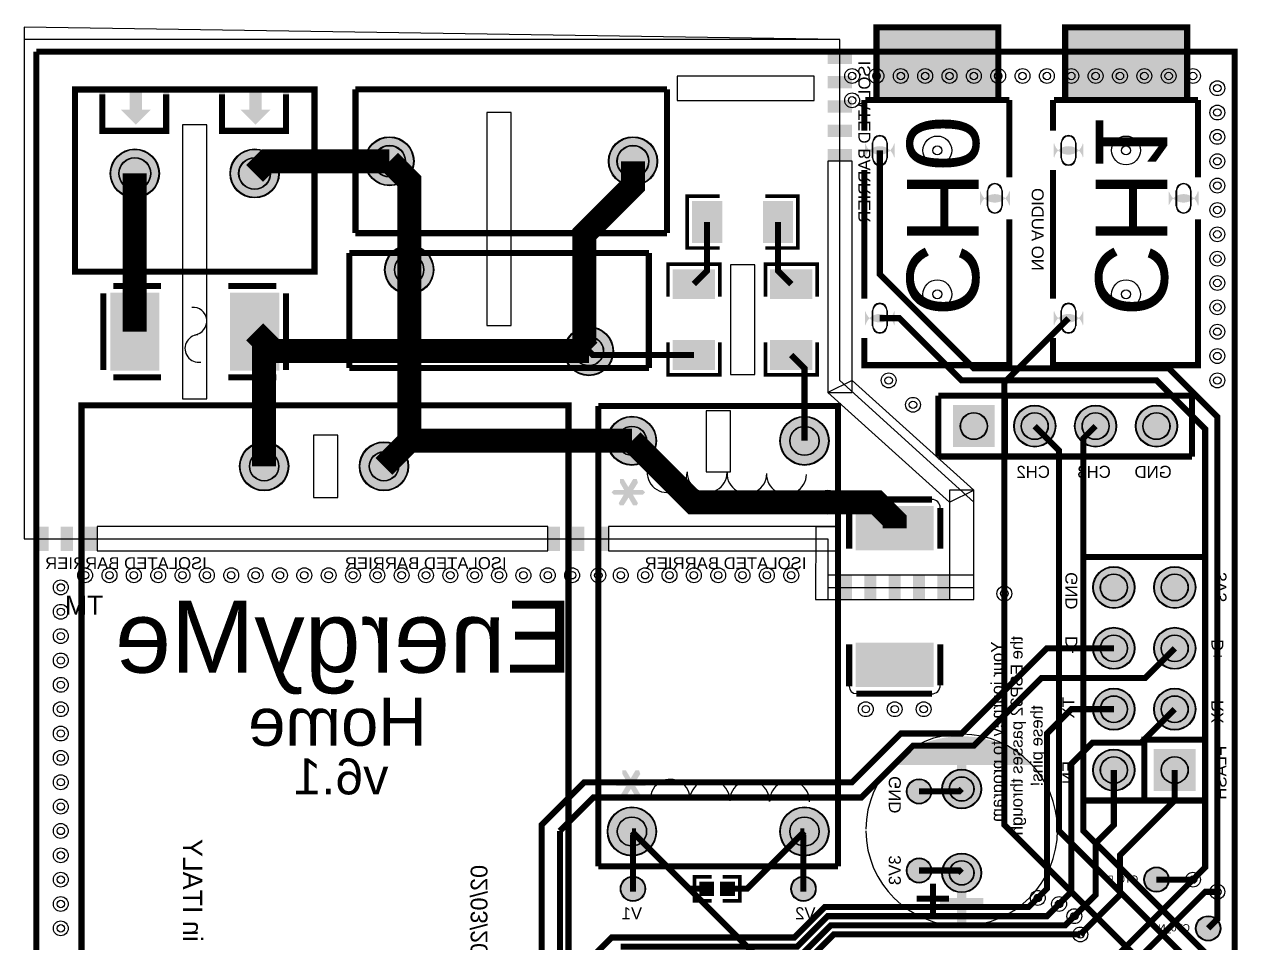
# Model space of a CAD drawing. Header units: millimetres. Extents: x -0.5 to 50.1, y -88.1 to 1.1.
# Drawn here: x -0.5 to 50.1, y -37.2 to 1.1 of the extents above; entities that cross this region are included whole.
import ezdxf

# ---------------------------------------------------------------- set-up
doc = ezdxf.new("R2010")
doc.units = ezdxf.units.MM
for name, color, linetype, true_color in [('3V3', 7, 'Continuous', 0x008000), ('BoardOutLine', 7, 'Continuous', 0xff00ff), ('BottomLayer', 7, 'Continuous', 0x0000ff), ('BottomPasteMaskLayer', 7, 'Continuous', 0x800000), ('BottomSilkLayer', 7, 'Continuous', 0x66cc33), ('BottomSolderMaskLayer', 7, 'Continuous', 0xaa00ff), ('Document', 7, 'Continuous', 0xffffff), ('GND', 7, 'Continuous', 0x999966), ('Hole', 7, 'Continuous', 0x222222), ('Multi-Layer', 7, 'Continuous', 0xc0c0c0), ('TopLayer', 7, 'Continuous', 0xff0000), ('TopPasteMaskLayer', 7, 'Continuous', 0x808080), ('TopSilkLayer', 7, 'Continuous', 0xffcc00), ('TopSolderMaskLayer', 7, 'Continuous', 0x800080)]:
    doc.layers.add(name, color=color, linetype=linetype, true_color=true_color)
doc.styles.get("Standard").update_dxf_attribs({"font": 'arial.ttf'})

msp = doc.modelspace()

# ---------------------------------------------------------------- hatches: boundary and pattern name
at = {"layer": 'BottomLayer'}
for points in [[(36.33, -30.861, 1), (37.33, -30.861, 1)], [(36.33, -34.163, 1), (37.33, -34.163, 1)], [(24.392, -34.925, 1), (25.392, -34.925, 1)], [(31.504, -34.925, 1), (32.504, -34.925, 1)], [(46.236, -34.544, 1), (47.236, -34.544, 1)], [(48.395, -36.576, 1), (49.395, -36.576, 1)]]:
    msp.add_hatch(color=256, dxfattribs=at).paths.add_polyline_path(points)
at = {"layer": 'BottomPasteMaskLayer'}
for points in [[(36.33, -30.861, 1), (37.33, -30.861, 1)], [(36.33, -34.163, 1), (37.33, -34.163, 1)], [(24.392, -34.925, 1), (25.392, -34.925, 1)], [(31.504, -34.925, 1), (32.504, -34.925, 1)], [(46.236, -34.544, 1), (47.236, -34.544, 1)], [(48.395, -36.576, 1), (49.395, -36.576, 1)]]:
    msp.add_hatch(color=256, dxfattribs=at).paths.add_polyline_path(points)
at = {"layer": 'BottomSilkLayer'}
for points in [[(33.02, 0), (33.02, -0.508), (34.036, -0.508), (34.036, 0)], [(33.02, -1.016), (33.02, -1.524), (34.036, -1.524), (34.036, -1.016)], [(33.02, -2.032), (33.02, -2.54), (34.036, -2.54), (34.036, -2.032)], [(33.02, -3.048), (33.02, -3.556), (34.036, -3.556), (34.036, -3.048)], [(33.02, -4.064), (33.02, -4.572), (34.036, -4.572), (34.036, -4.064)], [(0.508, -19.812), (0, -19.812), (0, -20.828), (0.508, -20.828)], [(1.524, -19.812), (1.016, -19.812), (1.016, -20.828), (1.524, -20.828)], [(2.54, -19.812), (2.032, -19.812), (2.032, -20.828), (2.54, -20.828)], [(21.844, -19.812), (21.336, -19.812), (21.336, -20.828), (21.844, -20.828)], [(22.86, -19.812), (22.352, -19.812), (22.352, -20.828), (22.86, -20.828)], [(23.876, -19.812), (23.368, -19.812), (23.368, -20.828), (23.876, -20.828)], [(34.036, -21.844), (33.528, -21.844), (33.528, -22.86), (34.036, -22.86)], [(35.052, -21.844), (34.544, -21.844), (34.544, -22.86), (35.052, -22.86)], [(36.068, -21.844), (35.56, -21.844), (35.56, -22.86), (36.068, -22.86)], [(37.084, -21.844), (36.576, -21.844), (36.576, -22.86), (37.084, -22.86)], [(38.1, -21.844), (37.592, -21.844), (37.592, -22.86), (38.1, -22.86)]]:
    msp.add_hatch(color=256, dxfattribs=at).paths.add_polyline_path(points)
at = {"layer": 'BottomSolderMaskLayer'}
for points in [[(13.707, -4.572, 1), (15.757, -4.572, 1)], [(23.867, -4.572, 1), (25.917, -4.572, 1)], [(35.817, -3.807, -0.785398), (34.567, -3.807), (34.567, -4.433, -0.785398), (35.817, -4.433)], [(43.691, -3.807, -0.785398), (42.441, -3.807), (42.441, -4.433, -0.785398), (43.691, -4.433)], [(3.078, -5.08, 1), (5.129, -5.08, 1)], [(8.078, -5.08, 1), (10.129, -5.08, 1)], [(40.618, -5.807, -0.785398), (39.367, -5.807), (39.367, -6.433, -0.785398), (40.618, -6.433)], [(48.492, -5.807, -0.785398), (47.241, -5.807), (47.241, -6.433, -0.785398), (48.492, -6.433)], [(14.53, -9.096, 1), (16.58, -9.096, 1)], [(35.817, -10.807, -0.785398), (34.567, -10.807), (34.567, -11.433, -0.785398), (35.817, -11.433)], [(43.691, -10.807, -0.785398), (42.441, -10.807), (42.441, -11.433, -0.785398), (43.691, -11.433)], [(22.028, -12.494, 1), (24.078, -12.494, 1)], [(38.241, -14.746), (39.991, -14.746), (39.991, -16.496), (38.241, -16.496)], [(40.781, -15.621, 1), (42.531, -15.621, 1)], [(43.321, -15.621, 1), (45.071, -15.621, 1)], [(45.861, -15.621, 1), (47.611, -15.621, 1)], [(23.823, -16.234, 1), (25.874, -16.234, 1)], [(31.023, -16.234, 1), (33.073, -16.234, 1)], [(8.475, -17.3, 1), (10.526, -17.3, 1)], [(13.475, -17.3, 1), (15.526, -17.3, 1)], [(44.083, -22.352, 1), (45.833, -22.352, 1)], [(46.623, -22.352, 1), (48.373, -22.352, 1)], [(44.083, -24.892, 1), (45.833, -24.892, 1)], [(46.623, -24.892, 1), (48.373, -24.892, 1)], [(44.083, -27.432, 1), (45.833, -27.432, 1)], [(46.623, -27.432, 1), (48.373, -27.432, 1)], [(44.083, -29.972, 1), (45.833, -29.972, 1)], [(46.623, -30.847), (46.623, -29.097), (48.373, -29.097), (48.373, -30.847)], [(36.305, -30.861, 1), (37.355, -30.861, 1)], [(37.783, -30.762, 1), (39.433, -30.762, 1)], [(23.823, -32.534, 1), (25.874, -32.534, 1)], [(31.023, -32.534, 1), (33.073, -32.534, 1)], [(36.305, -34.163, 1), (37.355, -34.163, 1)], [(37.783, -34.262, 1), (39.433, -34.262, 1)], [(24.367, -34.925, 1), (25.417, -34.925, 1)], [(31.479, -34.925, 1), (32.529, -34.925, 1)], [(46.211, -34.544, 1), (47.261, -34.544, 1)], [(48.37, -36.576, 1), (49.42, -36.576, 1)]]:
    msp.add_hatch(color=256, dxfattribs=at).paths.add_polyline_path(points)
at = {"layer": 'Document'}
for points in [[(40.132, 1.016), (40.132, -2.032), (35.052, -2.032), (35.052, 1.016)], [(48.006, 1.016), (48.006, -2.032), (42.926, -2.032), (42.926, 1.016)], [(5.541, -1.778), (5.541, -3.302), (5.54, -3.319), (5.537, -3.335), (5.531, -3.351), (5.524, -3.366), (5.515, -3.379), (5.504, -3.392), (5.491, -3.403), (5.478, -3.412), (5.463, -3.419), (5.447, -3.425), (5.431, -3.428), (5.414, -3.429), (2.747, -3.429), (2.731, -3.428), (2.714, -3.425), (2.699, -3.419), (2.684, -3.412), (2.67, -3.403), (2.657, -3.392), (2.646, -3.379), (2.637, -3.366), (2.63, -3.351), (2.624, -3.335), (2.621, -3.319), (2.62, -3.302), (2.62, -1.778), (2.621, -1.761), (2.624, -1.745), (2.63, -1.729), (2.637, -1.715), (2.646, -1.701), (2.657, -1.688), (2.67, -1.677), (2.684, -1.668), (2.699, -1.661), (2.714, -1.655), (2.731, -1.652), (2.747, -1.651), (2.764, -1.652), (2.78, -1.655), (2.796, -1.661), (2.811, -1.668), (2.824, -1.677), (2.837, -1.688), (2.848, -1.701), (2.857, -1.715), (2.864, -1.729), (2.87, -1.745), (2.873, -1.761), (2.874, -1.778), (2.874, -3.175), (5.287, -3.175), (5.287, -1.778), (5.288, -1.761), (5.291, -1.745), (5.297, -1.729), (5.304, -1.715), (5.313, -1.701), (5.324, -1.688), (5.337, -1.677), (5.351, -1.668), (5.366, -1.661), (5.381, -1.655), (5.398, -1.652), (5.414, -1.651), (5.431, -1.652), (5.447, -1.655), (5.463, -1.661), (5.478, -1.668), (5.491, -1.677), (5.504, -1.688), (5.515, -1.701), (5.524, -1.715), (5.531, -1.729), (5.537, -1.745), (5.54, -1.761), (5.541, -1.778)], [(4.398, -1.524), (4.398, -2.413), (4.779, -2.413), (4.144, -3.048), (3.509, -2.413), (3.89, -2.413), (3.89, -1.524)], [(10.541, -1.778), (10.541, -3.302), (10.54, -3.319), (10.537, -3.335), (10.531, -3.351), (10.524, -3.366), (10.515, -3.379), (10.504, -3.392), (10.491, -3.403), (10.478, -3.412), (10.463, -3.419), (10.447, -3.425), (10.431, -3.428), (10.414, -3.429), (7.747, -3.429), (7.731, -3.428), (7.714, -3.425), (7.699, -3.419), (7.684, -3.412), (7.67, -3.403), (7.657, -3.392), (7.646, -3.379), (7.637, -3.366), (7.63, -3.351), (7.624, -3.335), (7.621, -3.319), (7.62, -3.302), (7.62, -1.778), (7.621, -1.761), (7.624, -1.745), (7.63, -1.729), (7.637, -1.715), (7.646, -1.701), (7.657, -1.688), (7.67, -1.677), (7.684, -1.668), (7.699, -1.661), (7.714, -1.655), (7.731, -1.652), (7.747, -1.651), (7.764, -1.652), (7.78, -1.655), (7.796, -1.661), (7.811, -1.668), (7.824, -1.677), (7.837, -1.688), (7.848, -1.701), (7.857, -1.715), (7.864, -1.729), (7.87, -1.745), (7.873, -1.761), (7.874, -1.778), (7.874, -3.175), (10.287, -3.175), (10.287, -1.778), (10.288, -1.761), (10.291, -1.745), (10.297, -1.729), (10.304, -1.715), (10.313, -1.701), (10.324, -1.688), (10.337, -1.677), (10.351, -1.668), (10.366, -1.661), (10.381, -1.655), (10.398, -1.652), (10.414, -1.651), (10.431, -1.652), (10.447, -1.655), (10.463, -1.661), (10.478, -1.668), (10.491, -1.677), (10.504, -1.688), (10.515, -1.701), (10.524, -1.715), (10.531, -1.729), (10.537, -1.745), (10.54, -1.761), (10.541, -1.778)], [(9.398, -1.524), (9.398, -2.413), (9.779, -2.413), (9.144, -3.048), (8.509, -2.413), (8.89, -2.413), (8.89, -1.524)], [(24.898, -17.833), (25.048, -17.833), (25.098, -17.983), (24.498, -18.933), (24.348, -18.933), (24.298, -18.833)], [(24.348, -17.983), (24.348, -17.833), (24.498, -17.833), (25.098, -18.833), (25.048, -18.933), (24.898, -18.933)], [(24.098, -18.483), (23.998, -18.383), (23.998, -18.383), (24.098, -18.283), (25.298, -18.283), (25.398, -18.383), (25.398, -18.383), (25.298, -18.483)], [(38.408, -29.012), (38.408, -30.412), (38.808, -30.412), (38.808, -28.812), (38.808, -28.612), (38.408, -28.612)], [(24.998, -29.984), (25.148, -29.984), (25.198, -30.134), (24.598, -31.084), (24.448, -31.084), (24.398, -30.984)], [(24.448, -30.134), (24.448, -29.984), (24.598, -29.984), (25.198, -30.984), (25.148, -31.084), (24.998, -31.084)], [(24.198, -30.634), (24.098, -30.534), (24.098, -30.534), (24.198, -30.434), (25.398, -30.434), (25.498, -30.534), (25.498, -30.534), (25.398, -30.634)], [(38.408, -35.012), (38.408, -36.412), (38.808, -36.412), (38.808, -34.812), (38.808, -34.612), (38.408, -34.612)], [(38.108, -35.712), (39.508, -35.712), (39.508, -35.312), (37.908, -35.312), (37.708, -35.312), (37.708, -35.712)]]:
    msp.add_hatch(color=256, dxfattribs=at).paths.add_polyline_path(points)
at = {"layer": 'Multi-Layer'}
for points in [[(13.732, -4.572, 1), (15.732, -4.572, 1)], [(23.892, -4.572, 1), (25.892, -4.572, 1)], [(35.792, -3.82, -0.785398), (34.592, -3.82), (34.592, -4.42, -0.785398), (35.792, -4.42)], [(43.666, -3.82, -0.785398), (42.466, -3.82), (42.466, -4.42, -0.785398), (43.666, -4.42)], [(3.104, -5.08, 1), (5.104, -5.08, 1)], [(8.104, -5.08, 1), (10.104, -5.08, 1)], [(40.592, -5.82, -0.785398), (39.392, -5.82), (39.392, -6.42, -0.785398), (40.592, -6.42)], [(48.466, -5.82, -0.785398), (47.266, -5.82), (47.266, -6.42, -0.785398), (48.466, -6.42)], [(14.555, -9.096, 1), (16.555, -9.096, 1)], [(35.792, -10.82, -0.785398), (34.592, -10.82), (34.592, -11.42, -0.785398), (35.792, -11.42)], [(43.666, -10.82, -0.785398), (42.466, -10.82), (42.466, -11.42, -0.785398), (43.666, -11.42)], [(22.053, -12.494, 1), (24.053, -12.494, 1)], [(38.266, -14.771), (39.966, -14.771), (39.966, -16.471), (38.266, -16.471)], [(40.806, -15.621, 1), (42.506, -15.621, 1)], [(43.346, -15.621, 1), (45.046, -15.621, 1)], [(45.886, -15.621, 1), (47.586, -15.621, 1)], [(23.848, -16.234, 1), (25.848, -16.234, 1)], [(31.048, -16.234, 1), (33.048, -16.234, 1)], [(8.501, -17.3, 1), (10.501, -17.3, 1)], [(13.501, -17.3, 1), (15.501, -17.3, 1)], [(44.108, -22.352, 1), (45.808, -22.352, 1)], [(46.648, -22.352, 1), (48.348, -22.352, 1)], [(44.108, -24.892, 1), (45.808, -24.892, 1)], [(46.648, -24.892, 1), (48.348, -24.892, 1)], [(44.108, -27.432, 1), (45.808, -27.432, 1)], [(46.648, -27.432, 1), (48.348, -27.432, 1)], [(44.108, -29.972, 1), (45.808, -29.972, 1)], [(46.648, -30.822), (46.648, -29.122), (48.348, -29.122), (48.348, -30.822)], [(37.808, -30.762, 1), (39.408, -30.762, 1)], [(23.848, -32.534, 1), (25.848, -32.534, 1)], [(31.048, -32.534, 1), (33.048, -32.534, 1)], [(37.808, -34.262, 1), (39.408, -34.262, 1)]]:
    msp.add_hatch(color=256, dxfattribs=at).paths.add_polyline_path(points)
at = {"layer": 'TopLayer'}
for points in [[(28.589, -7.962), (28.589, -6.261), (27.381, -6.261), (27.381, -7.962)], [(30.339, -7.962), (30.339, -6.261), (31.547, -6.261), (31.547, -7.962)], [(28.282, -10.301), (26.582, -10.301), (26.582, -9.093), (28.282, -9.093)], [(30.646, -10.301), (32.347, -10.301), (32.347, -9.093), (30.646, -9.093)], [(3.104, -10.084), (5.104, -10.084), (5.104, -13.284), (3.104, -13.284)], [(8.104, -10.084), (10.104, -10.084), (10.104, -13.284), (8.104, -13.284)], [(28.282, -12.051), (26.582, -12.051), (26.582, -13.259), (28.282, -13.259)], [(30.646, -12.051), (32.347, -12.051), (32.347, -13.259), (30.646, -13.259)], [(34.214, -18.983), (37.414, -18.983), (37.414, -20.783), (34.214, -20.783)], [(34.214, -24.683), (37.414, -24.683), (37.414, -26.483), (34.214, -26.483)], [(28.254, -34.655), (28.254, -35.195), (27.688, -35.195), (27.688, -34.655)], [(28.554, -34.655), (28.554, -35.195), (29.119, -35.195), (29.119, -34.655)]]:
    msp.add_hatch(color=256, dxfattribs=at).paths.add_polyline_path(points)
at = {"layer": 'TopPasteMaskLayer'}
for points in [[(28.589, -7.862), (28.589, -7.501), (28.489, -7.401), (28.278, -7.401), (28.178, -7.301), (28.178, -6.923), (28.278, -6.823), (28.489, -6.823), (28.589, -6.723), (28.589, -6.361), (28.489, -6.261), (27.481, -6.261), (27.381, -6.361), (27.381, -7.862), (27.481, -7.962), (28.489, -7.962)], [(30.339, -7.862), (30.339, -7.501), (30.439, -7.401), (30.65, -7.401), (30.75, -7.301), (30.75, -6.923), (30.65, -6.823), (30.439, -6.823), (30.339, -6.723), (30.339, -6.361), (30.439, -6.261), (31.447, -6.261), (31.547, -6.361), (31.547, -7.862), (31.447, -7.962), (30.439, -7.962)], [(28.182, -10.301), (27.821, -10.301), (27.721, -10.201), (27.721, -9.99), (27.621, -9.89), (27.243, -9.89), (27.143, -9.99), (27.143, -10.201), (27.043, -10.301), (26.682, -10.301), (26.582, -10.201), (26.582, -9.193), (26.682, -9.093), (28.182, -9.093), (28.282, -9.193), (28.282, -10.201)], [(30.746, -10.301), (31.107, -10.301), (31.207, -10.201), (31.207, -9.99), (31.307, -9.89), (31.685, -9.89), (31.785, -9.99), (31.785, -10.201), (31.885, -10.301), (32.247, -10.301), (32.347, -10.201), (32.347, -9.193), (32.247, -9.093), (30.746, -9.093), (30.646, -9.193), (30.646, -10.201)], [(3.104, -10.084), (5.104, -10.084), (5.104, -13.284), (3.104, -13.284)], [(8.104, -10.084), (10.104, -10.084), (10.104, -13.284), (8.104, -13.284)], [(28.182, -12.051), (27.821, -12.051), (27.721, -12.151), (27.721, -12.362), (27.621, -12.462), (27.243, -12.462), (27.143, -12.362), (27.143, -12.151), (27.043, -12.051), (26.682, -12.051), (26.582, -12.151), (26.582, -13.159), (26.682, -13.259), (28.182, -13.259), (28.282, -13.159), (28.282, -12.151)], [(30.746, -12.051), (31.107, -12.051), (31.207, -12.151), (31.207, -12.362), (31.307, -12.462), (31.685, -12.462), (31.785, -12.362), (31.785, -12.151), (31.885, -12.051), (32.247, -12.051), (32.347, -12.151), (32.347, -13.159), (32.247, -13.259), (30.746, -13.259), (30.646, -13.159), (30.646, -12.151)], [(34.214, -18.983), (37.414, -18.983), (37.414, -20.783), (34.214, -20.783)], [(34.214, -24.683), (37.414, -24.683), (37.414, -26.483), (34.214, -26.483)], [(28.269, -34.695), (28.269, -35.155), (28.229, -35.195), (27.728, -35.195), (27.688, -35.155), (27.688, -34.695), (27.728, -34.655), (28.229, -34.655)], [(28.539, -34.695), (28.539, -35.155), (28.579, -35.195), (29.079, -35.195), (29.119, -35.155), (29.119, -34.695), (29.079, -34.655), (28.579, -34.655)]]:
    msp.add_hatch(color=256, dxfattribs=at).paths.add_polyline_path(points)
at = {"layer": 'TopSilkLayer'}
for points in [[(33.02, 0), (33.02, -0.508), (34.036, -0.508), (34.036, 0)], [(33.02, -1.016), (33.02, -1.524), (34.036, -1.524), (34.036, -1.016)], [(4.398, -1.524), (4.398, -2.413), (4.779, -2.413), (4.144, -3.048), (3.509, -2.413), (3.89, -2.413), (3.89, -1.524)], [(9.398, -1.524), (9.398, -2.413), (9.779, -2.413), (9.144, -3.048), (8.509, -2.413), (8.89, -2.413), (8.89, -1.524)], [(33.02, -2.032), (33.02, -2.54), (34.036, -2.54), (34.036, -2.032)], [(33.02, -2.032), (33.02, -2.54), (34.036, -2.54), (34.036, -2.032)], [(33.02, -3.048), (33.02, -3.556), (34.036, -3.556), (34.036, -3.048)], [(33.02, -4.064), (33.02, -4.572), (34.036, -4.572), (34.036, -4.064)], [(0.508, -19.812), (0, -19.812), (0, -20.828), (0.508, -20.828)], [(1.524, -19.812), (1.016, -19.812), (1.016, -20.828), (1.524, -20.828)], [(2.54, -19.812), (2.032, -19.812), (2.032, -20.828), (2.54, -20.828)], [(21.844, -19.812), (21.336, -19.812), (21.336, -20.828), (21.844, -20.828)], [(22.86, -19.812), (22.352, -19.812), (22.352, -20.828), (22.86, -20.828)], [(23.876, -19.812), (23.368, -19.812), (23.368, -20.828), (23.876, -20.828)], [(34.036, -21.844), (33.528, -21.844), (33.528, -22.86), (34.036, -22.86)], [(35.052, -21.844), (34.544, -21.844), (34.544, -22.86), (35.052, -22.86)], [(36.068, -21.844), (35.56, -21.844), (35.56, -22.86), (36.068, -22.86)], [(37.084, -21.844), (36.576, -21.844), (36.576, -22.86), (37.084, -22.86)], [(38.1, -21.844), (37.592, -21.844), (37.592, -22.86), (38.1, -22.86)], [(41.608, -29.762), (41.539, -29.698), (41.468, -29.635), (41.396, -29.573), (41.323, -29.513), (41.249, -29.455), (41.173, -29.399), (41.096, -29.344), (41.018, -29.29), (40.938, -29.239), (40.858, -29.189), (40.776, -29.141), (40.694, -29.095), (40.61, -29.05), (40.526, -29.008), (40.441, -28.967), (40.354, -28.928), (40.267, -28.891), (40.18, -28.856), (40.091, -28.823), (40.002, -28.791), (39.912, -28.762), (39.821, -28.735), (39.73, -28.709), (39.639, -28.686), (39.546, -28.664), (39.454, -28.645), (39.361, -28.628), (39.268, -28.612), (39.174, -28.599), (39.08, -28.588), (38.986, -28.578), (38.892, -28.571), (38.797, -28.566), (38.703, -28.563), (38.608, -28.562), (38.514, -28.563), (38.419, -28.566), (38.325, -28.571), (38.23, -28.578), (38.136, -28.588), (38.042, -28.599), (37.949, -28.612), (37.855, -28.628), (37.762, -28.645), (37.67, -28.664), (37.578, -28.686), (37.486, -28.709), (37.395, -28.735), (37.304, -28.762), (37.214, -28.791), (37.125, -28.823), (37.037, -28.856), (36.949, -28.891), (36.862, -28.928), (36.775, -28.967), (36.69, -29.008), (36.606, -29.05), (36.522, -29.095), (36.44, -29.141), (36.358, -29.189), (36.278, -29.239), (36.199, -29.29), (36.12, -29.344), (36.043, -29.399), (35.968, -29.455), (35.893, -29.513), (35.82, -29.573), (35.748, -29.635), (35.677, -29.698), (35.608, -29.762)]]:
    msp.add_hatch(color=256, dxfattribs=at).paths.add_polyline_path(points)
at = {"layer": 'TopSolderMaskLayer'}
for points in [[(13.707, -4.572, 1), (15.757, -4.572, 1)], [(23.867, -4.572, 1), (25.917, -4.572, 1)], [(35.817, -3.807, -0.785398), (34.567, -3.807), (34.567, -4.433, -0.785398), (35.817, -4.433)], [(43.691, -3.807, -0.785398), (42.441, -3.807), (42.441, -4.433, -0.785398), (43.691, -4.433)], [(3.078, -5.08, 1), (5.129, -5.08, 1)], [(8.078, -5.08, 1), (10.129, -5.08, 1)], [(40.618, -5.807, -0.785398), (39.367, -5.807), (39.367, -6.433, -0.785398), (40.618, -6.433)], [(48.492, -5.807, -0.785398), (47.241, -5.807), (47.241, -6.433, -0.785398), (48.492, -6.433)], [(28.614, -7.988), (28.614, -6.236), (27.356, -6.236), (27.356, -7.988)], [(30.314, -7.988), (30.314, -6.236), (31.572, -6.236), (31.572, -7.988)], [(14.53, -9.096, 1), (16.58, -9.096, 1)], [(28.318, -10.319), (26.546, -10.319), (26.546, -9.075), (28.318, -9.075)], [(30.61, -10.319), (32.382, -10.319), (32.382, -9.075), (30.61, -9.075)], [(3.079, -10.059), (5.129, -10.059), (5.129, -13.309), (3.079, -13.309)], [(8.079, -10.059), (10.129, -10.059), (10.129, -13.309), (8.079, -13.309)], [(35.817, -10.807, -0.785398), (34.567, -10.807), (34.567, -11.433, -0.785398), (35.817, -11.433)], [(43.691, -10.807, -0.785398), (42.441, -10.807), (42.441, -11.433, -0.785398), (43.691, -11.433)], [(22.028, -12.494, 1), (24.078, -12.494, 1)], [(28.318, -12.033), (26.546, -12.033), (26.546, -13.277), (28.318, -13.277)], [(30.61, -12.033), (32.382, -12.033), (32.382, -13.277), (30.61, -13.277)], [(38.241, -14.746), (39.991, -14.746), (39.991, -16.496), (38.241, -16.496)], [(40.781, -15.621, 1), (42.531, -15.621, 1)], [(43.321, -15.621, 1), (45.071, -15.621, 1)], [(45.861, -15.621, 1), (47.611, -15.621, 1)], [(23.823, -16.234, 1), (25.874, -16.234, 1)], [(31.023, -16.234, 1), (33.073, -16.234, 1)], [(8.475, -17.3, 1), (10.526, -17.3, 1)], [(13.475, -17.3, 1), (15.526, -17.3, 1)], [(34.189, -18.958), (37.439, -18.958), (37.439, -20.808), (34.189, -20.808)], [(44.083, -22.352, 1), (45.833, -22.352, 1)], [(46.623, -22.352, 1), (48.373, -22.352, 1)], [(44.083, -24.892, 1), (45.833, -24.892, 1)], [(46.623, -24.892, 1), (48.373, -24.892, 1)], [(34.189, -24.658), (37.439, -24.658), (37.439, -26.508), (34.189, -26.508)], [(44.083, -27.432, 1), (45.833, -27.432, 1)], [(46.623, -27.432, 1), (48.373, -27.432, 1)], [(44.083, -29.972, 1), (45.833, -29.972, 1)], [(46.623, -30.847), (46.623, -29.097), (48.373, -29.097), (48.373, -30.847)], [(37.783, -30.762, 1), (39.433, -30.762, 1)], [(23.823, -32.534, 1), (25.874, -32.534, 1)], [(31.023, -32.534, 1), (33.073, -32.534, 1)], [(37.783, -34.262, 1), (39.433, -34.262, 1)], [(28.279, -34.63), (28.279, -35.22), (27.663, -35.22), (27.663, -34.63)], [(28.528, -34.63), (28.528, -35.22), (29.145, -35.22), (29.145, -34.63)]]:
    msp.add_hatch(color=256, dxfattribs=at).paths.add_polyline_path(points)

# ---------------------------------------------------------------- linework, layer by layer
at = {"layer": '3V3'}
msp.add_lwpolyline([(33.528, 0.508), (-0.508, 1.016), (-0.508, -20.32), (33.02, -20.32), (33.02, -22.352), (39.116, -22.352), (39.116, -18.796), (33.528, -13.716), (33.528, 0.508)], close=True, dxfattribs=at)
at = {"layer": 'BoardOutLine', "const_width": 0.254}
for points in [[(0, 0), (50, 0), (50, -87)], [(0, -87), (0, 0)]]:
    msp.add_lwpolyline(points, dxfattribs=at)
at = {"layer": 'BottomLayer'}
for points, const_width in [([(9.104, -5.08), (9.612, -4.572), (14.732, -4.572)], 1), ([(14.732, -4.572), (15.555, -5.395), (15.555, -9.096)], 1), ([(14.501, -17.3), (15.555, -16.246), (15.555, -9.096)], 1), ([(43.066, -11.12), (40.386, -13.8), (40.386, -22.606), (40.386, -22.606)], 0.254), ([(14.501, -17.3), (15.567, -16.234), (24.848, -16.234)], 1), ([(24.849, -16.233), (27.409, -18.796), (33.02, -18.796)], 1), ([(21.082, -64.77), (21.082, -32.258), (22.86, -30.48), (34.036, -30.48), (36.068, -28.448), (38.608, -28.448), (42.164, -24.892), (44.958, -24.892)], 0.254), ([(21.844, -32.512), (23.241, -31.115), (34.417, -31.115), (36.576, -28.956), (39.116, -28.956), (41.941, -26.132), (46.259, -26.132), (47.498, -24.892)], 0.254), ([(41.783, -35.306), (42.164, -34.925), (42.164, -28.448), (43.18, -27.432), (44.958, -27.432)], 0.254), ([(47.498, -27.432), (46.101, -28.829), (44.069, -28.829), (43.18, -29.718), (43.18, -35.052), (42.672, -35.56)], 0.254), ([(43.307, -36.068), (44.196, -35.179), (44.196, -33.02), (44.958, -32.258), (44.958, -29.972)], 0.254), ([(43.561, -36.83), (45.212, -35.179), (45.212, -33.528), (47.498, -31.242), (47.498, -29.972)], 0.254), ([(38.608, -30.762), (38.509, -30.861), (36.83, -30.861)], 0.254), ([(21.844, -65.532), (21.844, -32.512)], 0.254), ([(24.848, -32.534), (24.892, -32.534), (24.892, -35.052)], 0.254), ([(24.848, -32.534), (29.972, -37.658), (29.972, -39.116)], 0.254), ([(32.048, -32.534), (32.004, -32.534), (32.004, -35.052)], 0.254), ([(34.036, -72.136), (35.56, -70.612), (35.56, -47.244), (48.26, -34.544)], 0.254), ([(38.608, -34.262), (38.509, -34.163), (36.83, -34.163)], 0.254), ([(48.26, -34.544), (46.736, -34.544)], 0.254), ([(35.56, -72.136), (36.576, -71.12), (36.576, -47.244), (48.768, -35.052), (49.276, -35.052)], 0.254), ([(49.276, -35.052), (49.276, -36.195), (48.895, -36.576)], 0.254)]:
    msp.add_lwpolyline(points, dxfattribs=dict(at, const_width=const_width))
for centre in [(36.83, -30.861), (36.83, -34.163), (24.892, -34.925), (32.004, -34.925), (46.736, -34.544), (48.895, -36.576)]:
    msp.add_circle(centre, 0.5, dxfattribs=at)
at = {"layer": 'BottomPasteMaskLayer'}
for centre in [(36.83, -30.861), (36.83, -34.163), (24.892, -34.925), (32.004, -34.925), (46.736, -34.544), (48.895, -36.576)]:
    msp.add_circle(centre, 0.5, dxfattribs=at)
at = {"layer": 'BottomSolderMaskLayer'}
for points in [[(34.883, -4.433), (34.883, -3.807)], [(35.5, -4.433), (35.5, -3.807)], [(42.757, -4.433), (42.757, -3.807)], [(43.374, -4.433), (43.374, -3.807)], [(39.683, -6.433), (39.683, -5.807)], [(40.3, -6.433), (40.3, -5.807)], [(47.557, -6.433), (47.557, -5.807)], [(48.174, -6.433), (48.174, -5.807)], [(34.883, -11.433), (34.883, -10.807)], [(35.5, -11.433), (35.5, -10.807)], [(42.757, -11.433), (42.757, -10.807)], [(43.374, -11.433), (43.374, -10.807)]]:
    msp.add_lwpolyline(points, close=True, dxfattribs=at)
for centre, radius in [((14.732, -4.572), 1.025), ((14.732, -4.572), 0.667), ((24.892, -4.572), 1.025), ((24.892, -4.572), 0.667), ((4.104, -5.08), 1.025), ((4.104, -5.08), 0.667), ((9.104, -5.08), 1.025), ((9.104, -5.08), 0.667), ((15.555, -9.096), 1.025), ((15.555, -9.096), 0.615), ((23.053, -12.494), 1.025), ((23.053, -12.494), 0.615), ((39.116, -15.621), 0.566), ((41.656, -15.621), 0.875), ((41.656, -15.621), 0.566), ((44.196, -15.621), 0.875), ((44.196, -15.621), 0.566), ((46.736, -15.621), 0.875), ((46.736, -15.621), 0.566), ((24.848, -16.234), 1.025), ((24.848, -16.234), 0.615), ((32.048, -16.234), 1.025), ((32.048, -16.234), 0.615), ((9.501, -17.3), 1.025), ((9.501, -17.3), 0.615), ((14.501, -17.3), 1.025), ((14.501, -17.3), 0.615), ((44.958, -22.352), 0.875), ((47.498, -22.352), 0.875), ((44.958, -22.352), 0.566), ((47.498, -22.352), 0.566), ((44.958, -24.892), 0.875), ((47.498, -24.892), 0.875), ((44.958, -24.892), 0.566), ((47.498, -24.892), 0.566), ((44.958, -27.432), 0.875), ((47.498, -27.432), 0.875), ((44.958, -27.432), 0.566), ((47.498, -27.432), 0.566), ((44.958, -29.972), 0.875), ((44.958, -29.972), 0.566), ((47.498, -29.972), 0.566), ((36.83, -30.861), 0.525), ((38.608, -30.762), 0.825), ((38.608, -30.762), 0.516), ((24.848, -32.534), 1.025), ((32.048, -32.534), 1.025), ((24.848, -32.534), 0.615), ((32.048, -32.534), 0.615), ((36.83, -34.163), 0.525), ((38.608, -34.262), 0.825), ((38.608, -34.262), 0.516), ((24.892, -34.925), 0.525), ((32.004, -34.925), 0.525), ((46.736, -34.544), 0.525), ((48.895, -36.576), 0.525)]:
    msp.add_circle(centre, radius, dxfattribs=at)
for centre, start, end in [((35.192, -3.807), 360, 540), ((43.066, -3.807), 360, 540), ((35.192, -4.433), 540, 360), ((43.066, -4.433), 540, 360), ((39.992, -5.807), 360, 540), ((47.866, -5.807), 360, 540), ((39.992, -6.433), 540, 360), ((47.866, -6.433), 540, 360), ((35.192, -10.807), 360, 540), ((43.066, -10.807), 360, 540), ((35.192, -11.433), 540, 360), ((43.066, -11.433), 540, 360)]:
    msp.add_arc(centre, 0.308, start, end, dxfattribs=at)
at = {"layer": 'Document'}
for centre in [(37.592, -4.12), (45.466, -4.12), (37.592, -10.12), (45.466, -10.12)]:
    msp.add_circle(centre, 0.188, dxfattribs=at)
at = {"layer": 'GND'}
msp.add_lwpolyline([(33.528, 0.508), (-0.508, 0.508), (-0.508, -20.32), (33.02, -20.32), (33.02, -22.352), (39.116, -22.352), (39.116, -18.796), (33.528, -13.716), (33.528, 0.508)], close=True, dxfattribs=at)
at = {"layer": 'Hole'}
for centre, radius in [((34.036, -1.016), 0.155), ((35.052, -1.016), 0.155), ((36.068, -1.016), 0.155), ((37.084, -1.016), 0.155), ((38.1, -1.016), 0.155), ((39.116, -1.016), 0.155), ((40.132, -1.016), 0.155), ((41.148, -1.016), 0.155), ((42.164, -1.016), 0.155), ((43.18, -1.016), 0.155), ((44.196, -1.016), 0.155), ((45.212, -1.016), 0.155), ((46.228, -1.016), 0.155), ((47.244, -1.016), 0.155), ((48.26, -1.016), 0.155), ((49.276, -1.524), 0.155), ((34.036, -2.032), 0.155), ((49.276, -2.54), 0.155), ((49.276, -3.556), 0.155), ((49.276, -4.572), 0.155), ((49.276, -5.588), 0.155), ((49.276, -6.604), 0.155), ((49.276, -7.62), 0.155), ((49.276, -8.636), 0.155), ((49.276, -9.652), 0.155), ((49.276, -10.668), 0.155), ((49.276, -11.684), 0.155), ((49.276, -12.7), 0.155), ((35.56, -13.716), 0.155), ((49.276, -13.716), 0.155), ((36.576, -14.732), 0.155), ((33.02, -18.796), 0.25), ((2.032, -21.844), 0.155), ((3.048, -21.844), 0.155), ((4.064, -21.844), 0.155), ((5.08, -21.844), 0.155), ((6.096, -21.844), 0.155), ((7.112, -21.844), 0.155), ((8.128, -21.844), 0.155), ((9.144, -21.844), 0.155), ((10.16, -21.844), 0.155), ((11.176, -21.844), 0.155), ((12.192, -21.844), 0.155), ((13.208, -21.844), 0.155), ((14.224, -21.844), 0.155), ((15.24, -21.844), 0.155), ((16.256, -21.844), 0.155), ((17.272, -21.844), 0.155), ((18.288, -21.844), 0.155), ((19.304, -21.844), 0.155), ((20.32, -21.844), 0.155), ((21.336, -21.844), 0.155), ((22.352, -21.844), 0.155), ((23.448, -21.849), 0.155), ((24.384, -21.844), 0.155), ((25.4, -21.844), 0.155), ((26.416, -21.844), 0.155), ((27.432, -21.844), 0.155), ((28.448, -21.844), 0.155), ((29.464, -21.844), 0.155), ((30.48, -21.844), 0.155), ((31.496, -21.844), 0.155), ((1.016, -22.352), 0.155), ((40.386, -22.606), 0.155), ((1.016, -23.368), 0.155), ((1.016, -24.384), 0.155), ((1.016, -25.4), 0.155), ((1.016, -26.416), 0.155), ((1.016, -27.432), 0.155), ((34.608, -27.432), 0.155), ((35.814, -27.432), 0.155), ((37.021, -27.432), 0.155), ((1.016, -28.448), 0.155), ((1.016, -29.464), 0.155), ((1.016, -30.48), 0.155), ((1.016, -31.496), 0.155), ((1.016, -32.512), 0.155), ((1.016, -33.528), 0.155), ((1.016, -34.544), 0.155), ((48.26, -34.544), 0.155), ((49.276, -35.052), 0.155), ((1.016, -35.56), 0.155), ((41.783, -35.306), 0.155), ((42.672, -35.56), 0.155), ((43.307, -36.068), 0.155), ((1.016, -36.576), 0.155), ((43.561, -36.83), 0.155)]:
    msp.add_circle(centre, radius, dxfattribs=at)
at = {"layer": 'Multi-Layer'}
for points in [[(26.734, -2.032), (32.448, -2.032), (32.448, -1.016), (26.734, -1.016)], [(18.796, -2.54), (18.796, -11.43), (19.812, -11.43), (19.812, -2.54)], [(6.096, -3.048), (6.096, -14.478), (7.112, -14.478), (7.112, -3.048)], [(34.892, -4.42), (34.892, -3.82)], [(35.492, -4.42), (35.492, -3.82)], [(42.766, -4.42), (42.766, -3.82)], [(43.366, -4.42), (43.366, -3.82)], [(33.02, -4.572), (33.02, -14.224), (34.036, -14.224), (34.036, -4.572)], [(39.692, -6.42), (39.692, -5.82)], [(40.292, -6.42), (40.292, -5.82)], [(47.566, -6.42), (47.566, -5.82)], [(48.166, -6.42), (48.166, -5.82)], [(28.956, -8.89), (28.956, -13.462), (29.972, -13.462), (29.972, -8.89)], [(34.892, -11.42), (34.892, -10.82)], [(35.492, -11.42), (35.492, -10.82)], [(42.766, -11.42), (42.766, -10.82)], [(43.366, -11.42), (43.366, -10.82)], [(34.036, -13.716), (33.02, -14.224), (38.1, -18.796), (39.116, -18.288)], [(27.94, -14.986), (27.94, -17.526), (28.956, -17.526), (28.956, -14.986)], [(11.557, -16.002), (11.557, -18.606), (12.573, -18.606), (12.573, -16.002)], [(39.116, -22.86), (39.116, -18.288), (38.1, -18.288), (38.1, -22.86)], [(2.54, -20.828), (21.336, -20.828), (21.336, -19.812), (2.54, -19.812)], [(23.876, -20.828), (33.528, -20.828), (33.528, -19.812), (23.876, -19.812)], [(32.522, -19.823), (32.512, -22.86), (33.528, -22.86), (33.538, -19.823)], [(33.02, -22.86), (39.116, -22.86), (39.116, -21.844), (33.02, -21.844)]]:
    msp.add_lwpolyline(points, close=True, dxfattribs=at)
for centre, radius in [((34.036, -1.016), 0.31), ((35.052, -1.016), 0.31), ((36.068, -1.016), 0.31), ((37.084, -1.016), 0.31), ((38.1, -1.016), 0.31), ((39.116, -1.016), 0.31), ((40.132, -1.016), 0.31), ((41.148, -1.016), 0.31), ((42.164, -1.016), 0.31), ((43.18, -1.016), 0.31), ((44.196, -1.016), 0.31), ((45.212, -1.016), 0.31), ((46.228, -1.016), 0.31), ((47.244, -1.016), 0.31), ((48.26, -1.016), 0.31), ((49.276, -1.524), 0.31), ((34.036, -2.032), 0.31), ((49.276, -2.54), 0.31), ((37.592, -4.12), 0.6), ((45.466, -4.12), 0.6), ((49.276, -3.556), 0.31), ((14.732, -4.572), 1), ((14.732, -4.572), 0.65), ((24.892, -4.572), 1), ((24.892, -4.572), 0.65), ((4.104, -5.08), 1), ((4.104, -5.08), 0.65), ((9.104, -5.08), 1), ((9.104, -5.08), 0.65), ((49.276, -4.572), 0.31), ((49.276, -5.588), 0.31), ((49.276, -6.604), 0.31), ((49.276, -7.62), 0.31), ((15.555, -9.096), 1), ((15.555, -9.096), 0.6), ((49.276, -8.636), 0.31), ((37.592, -10.12), 0.6), ((45.466, -10.12), 0.6), ((49.276, -9.652), 0.31), ((49.276, -10.668), 0.31), ((23.053, -12.494), 1), ((49.276, -11.684), 0.31), ((23.053, -12.494), 0.6), ((49.276, -12.7), 0.31), ((35.56, -13.716), 0.31), ((49.276, -13.716), 0.31), ((36.576, -14.732), 0.31), ((39.116, -15.621), 0.55), ((41.656, -15.621), 0.85), ((41.656, -15.621), 0.55), ((44.196, -15.621), 0.85), ((44.196, -15.621), 0.55), ((46.736, -15.621), 0.85), ((46.736, -15.621), 0.55), ((24.848, -16.234), 1), ((24.848, -16.234), 0.6), ((32.048, -16.234), 1), ((32.048, -16.234), 0.6), ((9.501, -17.3), 1), ((9.501, -17.3), 0.6), ((14.501, -17.3), 1), ((14.501, -17.3), 0.6), ((33.02, -18.796), 0.5), ((2.032, -21.844), 0.31), ((3.048, -21.844), 0.31), ((4.064, -21.844), 0.31), ((5.08, -21.844), 0.31), ((6.096, -21.844), 0.31), ((7.112, -21.844), 0.31), ((8.128, -21.844), 0.31), ((9.144, -21.844), 0.31), ((10.16, -21.844), 0.31), ((11.176, -21.844), 0.31), ((12.192, -21.844), 0.31), ((13.208, -21.844), 0.31), ((14.224, -21.844), 0.31), ((15.24, -21.844), 0.31), ((16.256, -21.844), 0.31), ((17.272, -21.844), 0.31), ((18.288, -21.844), 0.31), ((19.304, -21.844), 0.31), ((20.32, -21.844), 0.31), ((21.336, -21.844), 0.31), ((22.352, -21.844), 0.31), ((23.448, -21.849), 0.31), ((24.384, -21.844), 0.31), ((25.4, -21.844), 0.31), ((26.416, -21.844), 0.31), ((27.432, -21.844), 0.31), ((28.448, -21.844), 0.31), ((29.464, -21.844), 0.31), ((30.48, -21.844), 0.31), ((31.496, -21.844), 0.31), ((44.958, -22.352), 0.85), ((47.498, -22.352), 0.85), ((1.016, -22.352), 0.31), ((44.958, -22.352), 0.55), ((47.498, -22.352), 0.55), ((40.386, -22.606), 0.31), ((1.016, -23.368), 0.31), ((1.016, -24.384), 0.31), ((44.958, -24.892), 0.85), ((47.498, -24.892), 0.85), ((44.958, -24.892), 0.55), ((47.498, -24.892), 0.55), ((1.016, -25.4), 0.31), ((1.016, -26.416), 0.31), ((44.958, -27.432), 0.85), ((47.498, -27.432), 0.85), ((1.016, -27.432), 0.31), ((34.608, -27.432), 0.31), ((35.814, -27.432), 0.31), ((37.021, -27.432), 0.31), ((44.958, -27.432), 0.55), ((47.498, -27.432), 0.55), ((1.016, -28.448), 0.31), ((1.016, -29.464), 0.31), ((44.958, -29.972), 0.85), ((44.958, -29.972), 0.55), ((47.498, -29.972), 0.55), ((1.016, -30.48), 0.31), ((38.608, -30.762), 0.8), ((38.608, -30.762), 0.5), ((1.016, -31.496), 0.31), ((24.848, -32.534), 1), ((32.048, -32.534), 1), ((1.016, -32.512), 0.31), ((24.848, -32.534), 0.6), ((32.048, -32.534), 0.6), ((1.016, -33.528), 0.31), ((38.608, -34.262), 0.8), ((38.608, -34.262), 0.5), ((1.016, -34.544), 0.31), ((48.26, -34.544), 0.31), ((49.276, -35.052), 0.31), ((1.016, -35.56), 0.31), ((41.783, -35.306), 0.31), ((42.672, -35.56), 0.31), ((43.307, -36.068), 0.31), ((1.016, -36.576), 0.31), ((43.561, -36.83), 0.31)]:
    msp.add_circle(centre, radius, dxfattribs=at)
for centre, start, end in [((35.192, -3.82), 360, 540), ((43.066, -3.82), 360, 540), ((35.192, -4.42), 540, 360), ((43.066, -4.42), 540, 360), ((39.992, -5.82), 360, 540), ((47.866, -5.82), 360, 540), ((39.992, -6.42), 540, 360), ((47.866, -6.42), 540, 360), ((35.192, -10.82), 360, 540), ((43.066, -10.82), 360, 540), ((35.192, -11.42), 540, 360), ((43.066, -11.42), 540, 360)]:
    msp.add_arc(centre, 0.3, start, end, dxfattribs=at)
at = {"layer": 'TopLayer'}
for points, const_width in [([(35.192, -4.12), (35.192, -9.284), (39.116, -13.208), (47.244, -13.208), (49.276, -15.24), (49.276, -35.052)], 0.254), ([(23.053, -12.494), (22.86, -12.301), (22.86, -7.62), (24.892, -5.588), (24.892, -4.572)], 1), ([(4.104, -5.08), (4.104, -11.684)], 1), ([(27.432, -9.697), (27.985, -9.144), (27.985, -7.112)], 0.254), ([(31.496, -9.697), (30.943, -9.144), (30.943, -7.112)], 0.254), ([(35.192, -11.12), (36.012, -11.12), (38.608, -13.716), (46.736, -13.716), (48.768, -15.748), (48.768, -34.036), (48.26, -34.544)], 0.254), ([(9.104, -11.684), (9.914, -12.494), (23.053, -12.494)], 1), ([(9.104, -11.684), (9.501, -12.081), (9.501, -17.3)], 1), ([(23.053, -12.494), (23.214, -12.655), (27.432, -12.655)], 0.254), ([(31.496, -12.655), (32.048, -13.207), (32.048, -16.234)], 0.254), ([(41.656, -15.621), (42.672, -16.637), (42.672, -32.512), (48.26, -38.1), (48.26, -43.688), (46.736, -45.212), (44.196, -45.212), (42.855, -46.553), (42.855, -47.777)], 0.254), ([(44.196, -15.621), (43.688, -16.129), (43.688, -32.512), (48.768, -37.592), (48.768, -44.196), (47.244, -45.72), (44.704, -45.72), (43.505, -46.919), (43.505, -47.777)], 0.254), ([(33.02, -18.796), (35.052, -18.796), (35.814, -19.558), (35.814, -19.883)], 1), ([(40.386, -22.606), (40.386, -32.258), (47.244, -39.116), (47.244, -42.672), (45.72, -44.196), (43.18, -44.196), (41.554, -45.822), (41.554, -47.777)], 0.254), ([(24.848, -32.534), (27.239, -34.925), (28.015, -34.925)], 0.254), ([(32.048, -32.534), (29.657, -34.925), (28.881, -34.925)], 0.254), ([(12.695, -52.21), (12.695, -48.265), (24.003, -36.957), (31.623, -36.957), (32.893, -35.687), (41.402, -35.687), (41.783, -35.306)], 0.254), ([(42.672, -35.56), (42.164, -36.068), (33.02, -36.068), (31.75, -37.338), (24.384, -37.338)], 0.254), ([(28.448, -38.608), (29.337, -37.719), (31.877, -37.719), (33.147, -36.449), (42.926, -36.449), (43.307, -36.068)], 0.254), ([(28.956, -39.116), (29.972, -38.1), (32.004, -38.1), (33.274, -36.83), (43.561, -36.83)], 0.254)]:
    msp.add_lwpolyline(points, dxfattribs=dict(at, const_width=const_width))
at = {"layer": 'TopSilkLayer'}
for points, const_width in [([(40.142, -2.02), (40.142, 1.016), (35.052, 1.016), (35.052, -2.02)], 0.254), ([(48.016, -2.02), (48.016, 1.016), (42.926, 1.016), (42.926, -2.02)], 0.254), ([(13.312, -7.572), (13.312, -1.572)], 0.254), ([(13.312, -1.572), (26.312, -1.572)], 0.254), ([(26.312, -1.572), (26.312, -7.572)], 0.254), ([(5.414, -1.778), (5.414, -3.302), (2.747, -3.302), (2.747, -1.778)], 0.254), ([(10.414, -1.778), (10.414, -3.302), (7.747, -3.302), (7.747, -1.778)], 0.254), ([(34.544, -3.301), (34.544, -2.02)], 0.254), ([(40.592, -2.02), (34.592, -2.02)], 0.254), ([(40.592, -2.02), (40.592, -5.246)], 0.254), ([(42.418, -3.301), (42.418, -2.02)], 0.254), ([(48.466, -2.02), (42.466, -2.02)], 0.254), ([(48.466, -2.02), (48.466, -5.246)], 0.254), ([(34.544, -10.301), (34.544, -4.939)], 0.254), ([(42.418, -10.301), (42.418, -4.939)], 0.254), ([(28.513, -8.191), (27.153, -8.191), (27.153, -6.033), (28.513, -6.033)], 0.152), ([(30.415, -8.191), (31.775, -8.191), (31.775, -6.033), (30.415, -6.033)], 0.152), ([(40.592, -6.994), (40.592, -13.081), (34.544, -13.081), (34.544, -11.939)], 0.254), ([(48.466, -6.994), (48.466, -13.081), (42.418, -13.081), (42.418, -11.939)], 0.254), ([(26.312, -7.572), (13.312, -7.572)], 0.254), ([(13.054, -8.395), (25.554, -8.395)], 0.254), ([(13.054, -13.196), (13.054, -8.395)], 0.254), ([(25.554, -8.395), (25.554, -13.195)], 0.254), ([(28.511, -10.225), (28.511, -8.865), (26.353, -8.865), (26.353, -10.225)], 0.152), ([(30.417, -10.225), (30.417, -8.865), (32.575, -8.865), (32.575, -10.225)], 0.152), ([(2.794, -10.084), (2.794, -13.284)], 0.254), ([(3.204, -9.779), (5.204, -9.779)], 0.254), ([(8.004, -9.779), (10.004, -9.779)], 0.254), ([(10.414, -10.084), (10.414, -13.284)], 0.254), ([(28.511, -12.127), (28.511, -13.487), (26.353, -13.487), (26.353, -12.127)], 0.152), ([(30.417, -12.127), (30.417, -13.487), (32.575, -13.487), (32.575, -12.127)], 0.152), ([(25.554, -13.195), (13.052, -13.195)], 0.254), ([(3.204, -13.589), (5.204, -13.589)], 0.254), ([(8.004, -13.589), (10.004, -13.589)], 0.254), ([(23.448, -14.784), (33.448, -14.784), (33.448, -33.984)], 0.254), ([(23.448, -33.984), (23.448, -14.784)], 0.254), ([(37.636, -14.351), (48.216, -14.351)], 0.254), ([(37.636, -14.351), (37.636, -16.891)], 0.254), ([(40.41, -14.351), (40.41, -16.891)], 0.254), ([(48.216, -14.351), (48.216, -16.891)], 0.254), ([(37.636, -16.891), (48.216, -16.891)], 0.254), ([(37.364, -18.683), (34.264, -18.683)], 0.254), ([(33.914, -20.733), (33.914, -19.033)], 0.254), ([(33.914, -19.033), (33.914, -19.033)], 0.254), ([(37.714, -20.733), (37.714, -19.033)], 0.254), ([(43.688, -21.082), (48.768, -21.082), (48.768, -31.242), (43.688, -31.242), (43.688, -21.092)], 0.254), ([(33.914, -24.733), (33.914, -26.433)], 0.254), ([(37.714, -24.733), (37.714, -26.433)], 0.254), ([(33.914, -26.483), (33.914, -26.433)], 0.254), ([(34.214, -26.783), (34.264, -26.783)], 0.254), ([(37.364, -26.783), (34.264, -26.783)], 0.254), ([(37.35, -26.797), (37.338, -26.797)], 0.254), ([(46.228, -31.242), (46.228, -28.702), (48.768, -28.702)], 0.254), ([(33.448, -33.984), (23.448, -33.984)], 0.254), ([(28.177, -34.426), (27.459, -34.426), (27.459, -35.424), (28.177, -35.424)], 0.152), ([(28.63, -34.426), (29.348, -34.426), (29.348, -35.424), (28.63, -35.424)], 0.152), ([(37.408, -34.712), (37.408, -35.957)], 0.254), ([(38.081, -35.334), (36.735, -35.334)], 0.254)]:
    msp.add_lwpolyline(points, dxfattribs=dict(at, const_width=const_width))
at = {"layer": 'TopSilkLayer', "const_width": 0.254}
for points in [[(11.604, -9.18), (1.604, -9.18), (1.604, -1.58), (11.604, -1.58), (11.604, -9.18)], [(22.201, -14.76), (22.201, -49.304), (1.881, -49.304), (1.881, -14.76), (22.201, -14.76)]]:
    msp.add_lwpolyline(points, close=True, dxfattribs=at)
at = {"layer": 'TopSilkLayer'}
for centre, radius, start, end in [((6.537, -11.24), 0.575, 276.7349, 95.9455), ((6.773, -12.385), 0.575, 94.218, 278.4623), ((26.317, -17.561), 0.831, 177.4363, 0.5057), ((27.987, -17.562), 0.831, 178.0499, 359.8873), ((29.647, -17.603), 0.831, 177.9972, 359.9295), ((31.297, -17.633), 0.831, 178.0499, 359.8873), ((34.264, -19.033), 0.35, 90, 180), ((37.364, -19.033), 0.35, 360, 90), ((34.214, -26.483), 0.3, 180, 270), ((37.35, -26.433), 0.364, 270, 0), ((38.607, -32.474), 4, 180.5094, 179.4906), ((26.449, -31.19), 0.831, 358.3873, 179.5413), ((28.099, -31.221), 0.831, 358.388, 179.5389), ((29.759, -31.253), 0.831, 357.852, 180.071), ((31.429, -31.265), 0.831, 357.9465, 179.9783)]:
    msp.add_arc(centre, radius, start, end, dxfattribs=at)
at = {"layer": 'TopSolderMaskLayer'}
for points in [[(34.883, -4.433), (34.883, -3.807)], [(35.5, -4.433), (35.5, -3.807)], [(42.757, -4.433), (42.757, -3.807)], [(43.374, -4.433), (43.374, -3.807)], [(39.683, -6.433), (39.683, -5.807)], [(40.3, -6.433), (40.3, -5.807)], [(47.557, -6.433), (47.557, -5.807)], [(48.174, -6.433), (48.174, -5.807)], [(34.883, -11.433), (34.883, -10.807)], [(35.5, -11.433), (35.5, -10.807)], [(42.757, -11.433), (42.757, -10.807)], [(43.374, -11.433), (43.374, -10.807)]]:
    msp.add_lwpolyline(points, close=True, dxfattribs=at)
for centre, radius in [((14.732, -4.572), 1.025), ((14.732, -4.572), 0.667), ((24.892, -4.572), 1.025), ((24.892, -4.572), 0.667), ((4.104, -5.08), 1.025), ((4.104, -5.08), 0.667), ((9.104, -5.08), 1.025), ((9.104, -5.08), 0.667), ((15.555, -9.096), 1.025), ((15.555, -9.096), 0.615), ((23.053, -12.494), 1.025), ((23.053, -12.494), 0.615), ((39.116, -15.621), 0.566), ((41.656, -15.621), 0.875), ((41.656, -15.621), 0.566), ((44.196, -15.621), 0.875), ((44.196, -15.621), 0.566), ((46.736, -15.621), 0.875), ((46.736, -15.621), 0.566), ((24.848, -16.234), 1.025), ((24.848, -16.234), 0.615), ((32.048, -16.234), 1.025), ((32.048, -16.234), 0.615), ((9.501, -17.3), 1.025), ((9.501, -17.3), 0.615), ((14.501, -17.3), 1.025), ((14.501, -17.3), 0.615), ((44.958, -22.352), 0.875), ((47.498, -22.352), 0.875), ((44.958, -22.352), 0.566), ((47.498, -22.352), 0.566), ((44.958, -24.892), 0.875), ((47.498, -24.892), 0.875), ((44.958, -24.892), 0.566), ((47.498, -24.892), 0.566), ((44.958, -27.432), 0.875), ((47.498, -27.432), 0.875), ((44.958, -27.432), 0.566), ((47.498, -27.432), 0.566), ((44.958, -29.972), 0.875), ((44.958, -29.972), 0.566), ((47.498, -29.972), 0.566), ((38.608, -30.762), 0.825), ((38.608, -30.762), 0.516), ((24.848, -32.534), 1.025), ((32.048, -32.534), 1.025), ((24.848, -32.534), 0.615), ((32.048, -32.534), 0.615), ((38.608, -34.262), 0.825), ((38.608, -34.262), 0.516)]:
    msp.add_circle(centre, radius, dxfattribs=at)
for centre, start, end in [((35.192, -3.807), 360, 540), ((43.066, -3.807), 360, 540), ((35.192, -4.433), 540, 360), ((43.066, -4.433), 540, 360), ((39.992, -5.807), 360, 540), ((47.866, -5.807), 360, 540), ((39.992, -6.433), 540, 360), ((47.866, -6.433), 540, 360), ((35.192, -10.807), 360, 540), ((43.066, -10.807), 360, 540), ((35.192, -11.433), 540, 360), ((43.066, -11.433), 540, 360)]:
    msp.add_arc(centre, 0.308, start, end, dxfattribs=at)

# ---------------------------------------------------------------- texts
at = {"layer": 'BottomSilkLayer', "text_generation_flag": 2}
for s, height, rotation, p in [('ISOLATED BARRIER', 0.5, 90, (34.798, -0.381)), ('CH0', 3, 270, (36.322, -11.049)), ('CH1', 3, 270, (44.196, -11.049)), ('NO AUDIO', 0.5, 270, (41.529, -9.144)), ('GND', 0.5, 90, (43.434, -21.717)), ('3V3', 0.5, 90, (49.657, -21.717)), ('Your journey to program', 0.5, 90, (40.334, -24.608)), ('the ESP32 passes through', 0.5, 90, (41.148, -24.384)), ('D-', 0.5, 90, (43.434, -24.384)), ('D+', 0.5, 90, (49.53, -24.511)), ('these pins!', 0.5, 90, (41.985, -27.276)), ('TX', 0.5, 90, (43.307, -26.924)), ('RX', 0.5, 90, (49.53, -27.051)), ('FLASH', 0.5, 90, (49.657, -28.956)), ('EN', 0.5, 90, (43.307, -29.591)), ('GND', 0.5, 90, (36.068, -30.226)), ('Designed in ITALY', 0.8, 270, (6.119, -42.164)), ('3V3', 0.5, 90, (36.068, -33.528)), ('02/03/2026', 0.7, 90, (18.819, -33.929))]:
    msp.add_text(s, height=height, rotation=rotation, dxfattribs=at).set_placement(p)
for s, height, p in [('CH2', 0.5, (42.291, -17.78)), ('CH3', 0.5, (44.831, -17.78)), ('GND', 0.5, (47.371, -17.78)), ('ISOLATED BARRIER', 0.5, (7.112, -21.59)), ('ISOLATED BARRIER', 0.5, (19.622, -21.59)), ('ISOLATED BARRIER', 0.5, (32.131, -21.59)), ('TM', 0.8, (2.794, -23.495)), ('EnergyMe', 3, (22.375, -25.908)), ('Home', 2, (16.284, -28.956)), ('v6.1', 1.5, (14.685, -30.988)), ('CT0_P', 0.3, (45.974, -34.671)), ('V1', 0.5, (25.273, -36.195)), ('V2', 0.5, (32.512, -36.195)), ('CT0_N', 0.3, (48.133, -36.703))]:
    msp.add_text(s, height=height, dxfattribs=at).set_placement(p)

doc.saveas('drawing.dxf')
